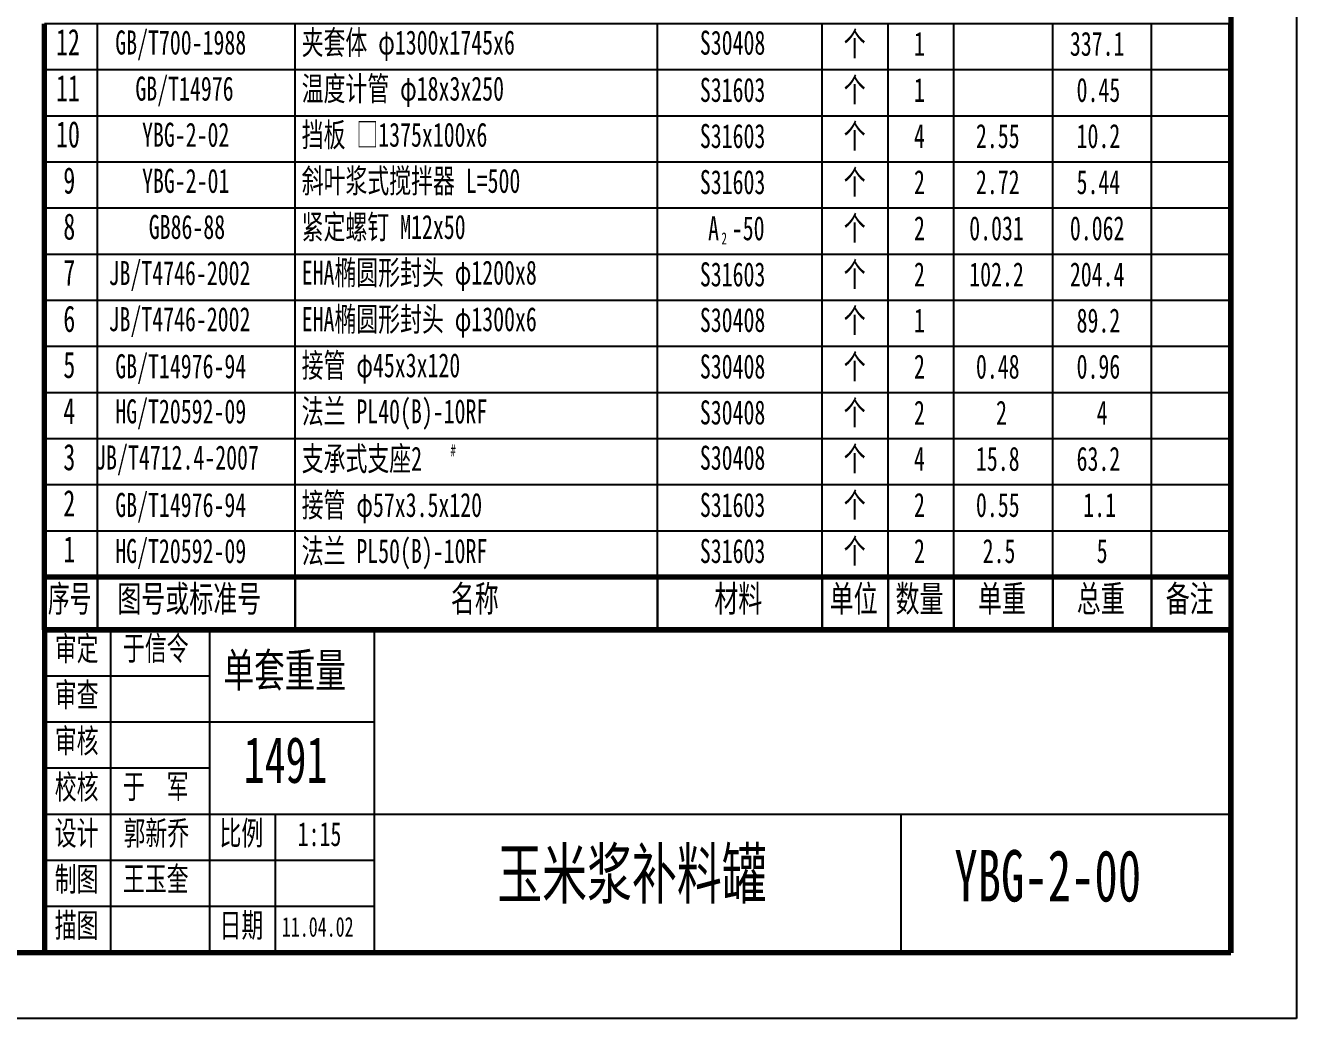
# Model space of a CAD drawing. Header units: millimetres. Extents: x -3150 to 3150, y -4455 to 4455.
# Drawn here: x 256 to 3150, y -4455 to -2193 of the extents above; entities that cross this region are included whole.
import ezdxf

# ---------------------------------------------------------------- set-up
doc = ezdxf.new("R2010")
doc.units = ezdxf.units.MM
for name, color, linetype, lineweight in [('CAXA0', 7, 'Continuous', 70), ('CAXA3', 7, 'Continuous', 25), ('CAXA4', 3, 'Continuous', 25)]:
    doc.layers.add(name, color=color, linetype=linetype, lineweight=lineweight)
doc.styles.add('TextStyle0', font='SIMFANG.TTF', dxfattribs={"width": 0.605552})
doc.styles.add('UserTxtStyle6', font='SIMFANG.TTF', dxfattribs={"width": 0.667})
doc.styles.add('标准', font='SIMFANG.TTF', dxfattribs={"width": 0.667})

# ---------------------------------------------------------------- blocks, each defined once
blk = doc.blocks.new('CAXBLOCK29')
at = {"layer": 'CAXA4', "attachment_point": 1, "style": '标准'}
for s, insert, char_height in [('\\fFangSong_GB2312|b0|i0|p34;A', (1810.3, -2627.9), 54.75), ('\\fFangSong_GB2312|b0|i0|p34;-50', (1864.3, -2627.9), 54.75), ('\\fFangSong_GB2312|b0|i0|p34;2', (1840.8, -2664.8), 27.375)]:
    blk.add_mtext(s, dxfattribs=dict(at, insert=insert, char_height=char_height))
blk = doc.blocks.new('CAXBLOCK30')
at = {"layer": 'CAXA4', "attachment_point": 1, "style": '标准'}
for s, insert, char_height in [('\\fFangSong_GB2312|b0|i0|p34;支承式支座2', (885.2, -3152.6), 54.75), ('\\fFangSong_GB2312|b0|i0|p34;#', (1223.7, -3147.3), 27.375)]:
    blk.add_mtext(s, dxfattribs=dict(at, insert=insert, char_height=char_height))
blk = doc.blocks.new('CAXBLOCK33', base_point=(3000, -4304.9))
at = {"layer": 'CAXA0', "color": 0, "linetype": 'Continuous', "lineweight": 25}
for p, q in [((3150, 4455.1), (3150, -4454.9)), ((3150, -4454.9), (-3150, -4454.9))]:
    blk.add_line(p, q, dxfattribs=at)
at = {"layer": 'CAXA0', "color": 0, "linetype": 'Continuous', "lineweight": 70}
for p, q in [((3000, 4305.1), (3000, -4304.9)), ((3000, -4304.9), (-2775, -4304.9))]:
    blk.add_line(p, q, dxfattribs=at)
blk = doc.blocks.new('CAXBLOCK138')
at = {"layer": 'CAXA0', "color": 0, "linetype": 'Continuous', "lineweight": 70}
for p, q in [((300, -3569.9), (300, -3449.9)), ((420, -3449.9), (300, -3449.9)), ((300, -3569.9), (420, -3569.9))]:
    blk.add_line(p, q, dxfattribs=at)
at = {"layer": 'CAXA0', "color": 0, "linetype": 'Continuous', "lineweight": 25}
blk.add_line((420, -3449.9), (420, -3569.9), dxfattribs=at)
at = {"layer": 'CAXA0', "color": 0, "linetype": 'Continuous', "lineweight": 25, "insert": (307.5, -3468.8), "char_height": 60, "attachment_point": 1, "style": 'TextStyle0'}
blk.add_mtext('\\fFangSong_GB2312|b0|i0|p34;序号', dxfattribs=at)
blk = doc.blocks.new('CAXBLOCK139')
at = {"layer": 'CAXA0', "color": 0, "linetype": 'Continuous', "lineweight": 25}
for p, q in [((420, -3569.9), (420, -3449.9)), ((870, -3449.9), (870, -3569.9))]:
    blk.add_line(p, q, dxfattribs=at)
at = {"layer": 'CAXA0', "color": 0, "linetype": 'Continuous', "lineweight": 70}
for p, q in [((870, -3449.9), (420, -3449.9)), ((420, -3569.9), (870, -3569.9))]:
    blk.add_line(p, q, dxfattribs=at)
at = {"layer": 'CAXA0', "color": 0, "linetype": 'Continuous', "lineweight": 25, "insert": (465.5, -3468.8), "char_height": 60, "attachment_point": 1, "style": 'UserTxtStyle6'}
blk.add_mtext('\\fFangSong_GB2312|b0|i0|p34;图号或标准号', dxfattribs=at)
blk = doc.blocks.new('CAXBLOCK140')
at = {"layer": 'CAXA0', "color": 0, "linetype": 'Continuous', "lineweight": 25}
for p, q in [((870, -3569.9), (870, -3449.9)), ((1695, -3449.9), (1695, -3569.9))]:
    blk.add_line(p, q, dxfattribs=at)
at = {"layer": 'CAXA0', "color": 0, "linetype": 'Continuous', "lineweight": 70}
for p, q in [((1695, -3449.9), (870, -3449.9)), ((870, -3569.9), (1695, -3569.9))]:
    blk.add_line(p, q, dxfattribs=at)
at = {"layer": 'CAXA0', "color": 0, "linetype": 'Continuous', "lineweight": 25, "insert": (1224.6, -3468.8), "char_height": 60, "attachment_point": 1, "style": 'UserTxtStyle6'}
blk.add_mtext('\\fFangSong_GB2312|b0|i0|p34;名称', dxfattribs=at)
blk = doc.blocks.new('CAXBLOCK141')
at = {"layer": 'CAXA0', "color": 0, "linetype": 'Continuous', "lineweight": 25}
for p, q in [((1695, -3569.9), (1695, -3449.9)), ((2070, -3449.9), (2070, -3569.9))]:
    blk.add_line(p, q, dxfattribs=at)
at = {"layer": 'CAXA0', "color": 0, "linetype": 'Continuous', "lineweight": 70}
for p, q in [((2070, -3449.9), (1695, -3449.9)), ((1695, -3569.9), (2070, -3569.9))]:
    blk.add_line(p, q, dxfattribs=at)
at = {"layer": 'CAXA0', "color": 0, "linetype": 'Continuous', "lineweight": 25, "insert": (1824.6, -3468.8), "char_height": 60, "attachment_point": 1, "style": 'UserTxtStyle6'}
blk.add_mtext('\\fFangSong_GB2312|b0|i0|p34;材料', dxfattribs=at)
blk = doc.blocks.new('CAXBLOCK142')
at = {"layer": 'CAXA0', "color": 0, "linetype": 'Continuous', "lineweight": 25}
for p, q in [((2070, -3569.9), (2070, -3449.9)), ((2220, -3449.9), (2220, -3569.9))]:
    blk.add_line(p, q, dxfattribs=at)
at = {"layer": 'CAXA0', "color": 0, "linetype": 'Continuous', "lineweight": 70}
for p, q in [((2220, -3449.9), (2070, -3449.9)), ((2070, -3569.9), (2220, -3569.9))]:
    blk.add_line(p, q, dxfattribs=at)
at = {"layer": 'CAXA0', "color": 0, "linetype": 'Continuous', "lineweight": 25, "insert": (2087.1, -3468.8), "char_height": 60, "attachment_point": 1, "style": 'UserTxtStyle6'}
blk.add_mtext('\\fFangSong_GB2312|b0|i0|p34;单位', dxfattribs=at)
blk = doc.blocks.new('CAXBLOCK143')
at = {"layer": 'CAXA0', "color": 0, "linetype": 'Continuous', "lineweight": 25}
for p, q in [((2220, -3569.9), (2220, -3449.9)), ((2370, -3449.9), (2370, -3569.9))]:
    blk.add_line(p, q, dxfattribs=at)
at = {"layer": 'CAXA0', "color": 0, "linetype": 'Continuous', "lineweight": 70}
for p, q in [((2370, -3449.9), (2220, -3449.9)), ((2220, -3569.9), (2370, -3569.9))]:
    blk.add_line(p, q, dxfattribs=at)
at = {"layer": 'CAXA0', "color": 0, "linetype": 'Continuous', "lineweight": 25, "insert": (2237.1, -3468.8), "char_height": 60, "attachment_point": 1, "style": 'UserTxtStyle6'}
blk.add_mtext('\\fFangSong_GB2312|b0|i0|p34;数量', dxfattribs=at)
blk = doc.blocks.new('CAXBLOCK144')
at = {"layer": 'CAXA0', "color": 0, "linetype": 'Continuous', "lineweight": 25}
for p, q in [((2370, -3569.9), (2370, -3449.9)), ((2595, -3449.9), (2595, -3569.9))]:
    blk.add_line(p, q, dxfattribs=at)
at = {"layer": 'CAXA0', "color": 0, "linetype": 'Continuous', "lineweight": 70}
for p, q in [((2595, -3449.9), (2370, -3449.9)), ((2370, -3569.9), (2595, -3569.9))]:
    blk.add_line(p, q, dxfattribs=at)
at = {"layer": 'CAXA0', "color": 0, "linetype": 'Continuous', "lineweight": 25, "insert": (2424.6, -3468.8), "char_height": 60, "attachment_point": 1, "style": 'UserTxtStyle6'}
blk.add_mtext('\\fFangSong_GB2312|b0|i0|p34;单重', dxfattribs=at)
blk = doc.blocks.new('CAXBLOCK145')
at = {"layer": 'CAXA0', "color": 0, "linetype": 'Continuous', "lineweight": 25}
for p, q in [((2595, -3569.9), (2595, -3449.9)), ((2820, -3449.9), (2820, -3569.9))]:
    blk.add_line(p, q, dxfattribs=at)
at = {"layer": 'CAXA0', "color": 0, "linetype": 'Continuous', "lineweight": 70}
for p, q in [((2820, -3449.9), (2595, -3449.9)), ((2595, -3569.9), (2820, -3569.9))]:
    blk.add_line(p, q, dxfattribs=at)
at = {"layer": 'CAXA0', "color": 0, "linetype": 'Continuous', "lineweight": 25, "insert": (2649.6, -3468.8), "char_height": 60, "attachment_point": 1, "style": 'UserTxtStyle6'}
blk.add_mtext('\\fFangSong_GB2312|b0|i0|p34;总重', dxfattribs=at)
blk = doc.blocks.new('CAXBLOCK146')
at = {"layer": 'CAXA0', "color": 0, "linetype": 'Continuous', "lineweight": 25}
blk.add_line((2820, -3569.9), (2820, -3449.9), dxfattribs=at)
at = {"layer": 'CAXA0', "color": 0, "linetype": 'Continuous', "lineweight": 70}
for p, q in [((3000, -3449.9), (2820, -3449.9)), ((3000, -3449.9), (3000, -3569.9)), ((2820, -3569.9), (3000, -3569.9))]:
    blk.add_line(p, q, dxfattribs=at)
at = {"layer": 'CAXA0', "color": 0, "linetype": 'Continuous', "lineweight": 25, "insert": (2852.1, -3468.8), "char_height": 60, "attachment_point": 1, "style": 'UserTxtStyle6'}
blk.add_mtext('\\fFangSong_GB2312|b0|i0|p34;备注', dxfattribs=at)
blk = doc.blocks.new('CAXBLOCK137', base_point=(300, -3569.9))
at = {"layer": 'CAXA0', "linetype": 'Continuous', "lineweight": 18}
for name in ['CAXBLOCK138', 'CAXBLOCK139', 'CAXBLOCK140', 'CAXBLOCK141', 'CAXBLOCK142', 'CAXBLOCK143', 'CAXBLOCK144', 'CAXBLOCK145', 'CAXBLOCK146']:
    blk.add_blockref(name, (0, 0), dxfattribs=at)
blk = doc.blocks.new('CAXBLOCK147', base_point=(300, -3449.9))
at = {"layer": 'CAXA0', "color": 0, "linetype": 'Continuous', "lineweight": 25}
for p, q in [((3000, -3344.9), (300, -3344.9)), ((420, -3449.9), (420, -3344.9)), ((870, -3449.9), (870, -3344.9)), ((1695, -3449.9), (1695, -3344.9)), ((2070, -3449.9), (2070, -3344.9)), ((2220, -3449.9), (2220, -3344.9)), ((2370, -3449.9), (2370, -3344.9)), ((2595, -3449.9), (2595, -3344.9)), ((2820, -3449.9), (2820, -3344.9)), ((3000, -3449.9), (300, -3449.9))]:
    blk.add_line(p, q, dxfattribs=at)
at = {"layer": 'CAXA0', "color": 0, "linetype": 'Continuous', "lineweight": 70}
for p, q in [((300, -3449.9), (300, -3344.9)), ((3000, -3449.9), (3000, -3344.9))]:
    blk.add_line(p, q, dxfattribs=at)
at = {"layer": 'CAXA0', "color": 0, "linetype": 'Continuous', "lineweight": 25, "insert": (342.5, -3356.3), "char_height": 60, "attachment_point": 1, "style": 'UserTxtStyle6'}
blk.add_mtext('\\fFangSong_GB2312|b0|i0|p34;1', dxfattribs=at)
blk = doc.blocks.new('CAXBLOCK148', base_point=(300, -3344.9))
at = {"layer": 'CAXA0', "color": 0, "linetype": 'Continuous', "lineweight": 25}
for p, q in [((3000, -3239.9), (300, -3239.9)), ((420, -3344.9), (420, -3239.9)), ((870, -3344.9), (870, -3239.9)), ((1695, -3344.9), (1695, -3239.9)), ((2070, -3344.9), (2070, -3239.9)), ((2220, -3344.9), (2220, -3239.9)), ((2370, -3344.9), (2370, -3239.9)), ((2595, -3344.9), (2595, -3239.9)), ((2820, -3344.9), (2820, -3239.9)), ((3000, -3344.9), (300, -3344.9))]:
    blk.add_line(p, q, dxfattribs=at)
at = {"layer": 'CAXA0', "color": 0, "linetype": 'Continuous', "lineweight": 70}
for p, q in [((300, -3344.9), (300, -3239.9)), ((3000, -3344.9), (3000, -3239.9))]:
    blk.add_line(p, q, dxfattribs=at)
at = {"layer": 'CAXA0', "color": 0, "linetype": 'Continuous', "lineweight": 25, "insert": (342.5, -3251.3), "char_height": 60, "attachment_point": 1, "style": 'UserTxtStyle6'}
blk.add_mtext('\\fFangSong_GB2312|b0|i0|p34;2', dxfattribs=at)
blk = doc.blocks.new('CAXBLOCK149', base_point=(300, -3239.9))
at = {"layer": 'CAXA0', "color": 0, "linetype": 'Continuous', "lineweight": 25}
for p, q in [((3000, -3134.9), (300, -3134.9)), ((420, -3239.9), (420, -3134.9)), ((870, -3239.9), (870, -3134.9)), ((1695, -3239.9), (1695, -3134.9)), ((2070, -3239.9), (2070, -3134.9)), ((2220, -3239.9), (2220, -3134.9)), ((2370, -3239.9), (2370, -3134.9)), ((2595, -3239.9), (2595, -3134.9)), ((2820, -3239.9), (2820, -3134.9)), ((3000, -3239.9), (300, -3239.9))]:
    blk.add_line(p, q, dxfattribs=at)
at = {"layer": 'CAXA0', "color": 0, "linetype": 'Continuous', "lineweight": 70}
for p, q in [((300, -3239.9), (300, -3134.9)), ((3000, -3239.9), (3000, -3134.9))]:
    blk.add_line(p, q, dxfattribs=at)
at = {"layer": 'CAXA0', "color": 0, "linetype": 'Continuous', "lineweight": 25, "insert": (342.5, -3146.3), "char_height": 60, "attachment_point": 1, "style": 'UserTxtStyle6'}
blk.add_mtext('\\fFangSong_GB2312|b0|i0|p34;3', dxfattribs=at)
blk = doc.blocks.new('CAXBLOCK150', base_point=(300, -3134.9))
at = {"layer": 'CAXA0', "color": 0, "linetype": 'Continuous', "lineweight": 25}
for p, q in [((3000, -3029.9), (300, -3029.9)), ((420, -3134.9), (420, -3029.9)), ((870, -3134.9), (870, -3029.9)), ((1695, -3134.9), (1695, -3029.9)), ((2070, -3134.9), (2070, -3029.9)), ((2220, -3134.9), (2220, -3029.9)), ((2370, -3134.9), (2370, -3029.9)), ((2595, -3134.9), (2595, -3029.9)), ((2820, -3134.9), (2820, -3029.9)), ((3000, -3134.9), (300, -3134.9))]:
    blk.add_line(p, q, dxfattribs=at)
at = {"layer": 'CAXA0', "color": 0, "linetype": 'Continuous', "lineweight": 70}
for p, q in [((300, -3134.9), (300, -3029.9)), ((3000, -3134.9), (3000, -3029.9))]:
    blk.add_line(p, q, dxfattribs=at)
at = {"layer": 'CAXA0', "color": 0, "linetype": 'Continuous', "lineweight": 25, "insert": (342.5, -3041.3), "char_height": 60, "attachment_point": 1, "style": 'UserTxtStyle6'}
blk.add_mtext('\\fFangSong_GB2312|b0|i0|p34;4', dxfattribs=at)
blk = doc.blocks.new('CAXBLOCK151', base_point=(300, -3029.9))
at = {"layer": 'CAXA0', "color": 0, "linetype": 'Continuous', "lineweight": 25}
for p, q in [((3000, -2924.9), (300, -2924.9)), ((420, -3029.9), (420, -2924.9)), ((870, -3029.9), (870, -2924.9)), ((1695, -3029.9), (1695, -2924.9)), ((2070, -3029.9), (2070, -2924.9)), ((2220, -3029.9), (2220, -2924.9)), ((2370, -3029.9), (2370, -2924.9)), ((2595, -3029.9), (2595, -2924.9)), ((2820, -3029.9), (2820, -2924.9)), ((3000, -3029.9), (300, -3029.9))]:
    blk.add_line(p, q, dxfattribs=at)
at = {"layer": 'CAXA0', "color": 0, "linetype": 'Continuous', "lineweight": 70}
for p, q in [((300, -3029.9), (300, -2924.9)), ((3000, -3029.9), (3000, -2924.9))]:
    blk.add_line(p, q, dxfattribs=at)
at = {"layer": 'CAXA0', "color": 0, "linetype": 'Continuous', "lineweight": 25, "insert": (342.5, -2936.3), "char_height": 60, "attachment_point": 1, "style": 'UserTxtStyle6'}
blk.add_mtext('\\fFangSong_GB2312|b0|i0|p34;5', dxfattribs=at)
blk = doc.blocks.new('CAXBLOCK152', base_point=(300, -2924.9))
at = {"layer": 'CAXA0', "color": 0, "linetype": 'Continuous', "lineweight": 25}
for p, q in [((3000, -2819.9), (300, -2819.9)), ((420, -2924.9), (420, -2819.9)), ((870, -2924.9), (870, -2819.9)), ((1695, -2924.9), (1695, -2819.9)), ((2070, -2924.9), (2070, -2819.9)), ((2220, -2924.9), (2220, -2819.9)), ((2370, -2924.9), (2370, -2819.9)), ((2595, -2924.9), (2595, -2819.9)), ((2820, -2924.9), (2820, -2819.9)), ((3000, -2924.9), (300, -2924.9))]:
    blk.add_line(p, q, dxfattribs=at)
at = {"layer": 'CAXA0', "color": 0, "linetype": 'Continuous', "lineweight": 70}
for p, q in [((300, -2924.9), (300, -2819.9)), ((3000, -2924.9), (3000, -2819.9))]:
    blk.add_line(p, q, dxfattribs=at)
at = {"layer": 'CAXA0', "color": 0, "linetype": 'Continuous', "lineweight": 25, "insert": (342.5, -2831.3), "char_height": 60, "attachment_point": 1, "style": 'UserTxtStyle6'}
blk.add_mtext('\\fFangSong_GB2312|b0|i0|p34;6', dxfattribs=at)
blk = doc.blocks.new('CAXBLOCK153', base_point=(300, -2819.9))
at = {"layer": 'CAXA0', "color": 0, "linetype": 'Continuous', "lineweight": 25}
for p, q in [((3000, -2714.9), (300, -2714.9)), ((420, -2819.9), (420, -2714.9)), ((870, -2819.9), (870, -2714.9)), ((1695, -2819.9), (1695, -2714.9)), ((2070, -2819.9), (2070, -2714.9)), ((2220, -2819.9), (2220, -2714.9)), ((2370, -2819.9), (2370, -2714.9)), ((2595, -2819.9), (2595, -2714.9)), ((2820, -2819.9), (2820, -2714.9)), ((3000, -2819.9), (300, -2819.9))]:
    blk.add_line(p, q, dxfattribs=at)
at = {"layer": 'CAXA0', "color": 0, "linetype": 'Continuous', "lineweight": 70}
for p, q in [((300, -2819.9), (300, -2714.9)), ((3000, -2819.9), (3000, -2714.9))]:
    blk.add_line(p, q, dxfattribs=at)
at = {"layer": 'CAXA0', "color": 0, "linetype": 'Continuous', "lineweight": 25, "insert": (342.5, -2726.3), "char_height": 60, "attachment_point": 1, "style": 'UserTxtStyle6'}
blk.add_mtext('\\fFangSong_GB2312|b0|i0|p34;7', dxfattribs=at)
blk = doc.blocks.new('CAXBLOCK154', base_point=(300, -2714.9))
at = {"layer": 'CAXA0', "color": 0, "linetype": 'Continuous', "lineweight": 25}
for p, q in [((3000, -2609.9), (300, -2609.9)), ((420, -2714.9), (420, -2609.9)), ((870, -2714.9), (870, -2609.9)), ((1695, -2714.9), (1695, -2609.9)), ((2070, -2714.9), (2070, -2609.9)), ((2220, -2714.9), (2220, -2609.9)), ((2370, -2714.9), (2370, -2609.9)), ((2595, -2714.9), (2595, -2609.9)), ((2820, -2714.9), (2820, -2609.9)), ((3000, -2714.9), (300, -2714.9))]:
    blk.add_line(p, q, dxfattribs=at)
at = {"layer": 'CAXA0', "color": 0, "linetype": 'Continuous', "lineweight": 70}
for p, q in [((300, -2714.9), (300, -2609.9)), ((3000, -2714.9), (3000, -2609.9))]:
    blk.add_line(p, q, dxfattribs=at)
at = {"layer": 'CAXA0', "color": 0, "linetype": 'Continuous', "lineweight": 25, "insert": (342.5, -2621.3), "char_height": 60, "attachment_point": 1, "style": 'UserTxtStyle6'}
blk.add_mtext('\\fFangSong_GB2312|b0|i0|p34;8', dxfattribs=at)
blk = doc.blocks.new('CAXBLOCK155', base_point=(300, -2609.9))
at = {"layer": 'CAXA0', "color": 0, "linetype": 'Continuous', "lineweight": 25}
for p, q in [((3000, -2504.9), (300, -2504.9)), ((420, -2609.9), (420, -2504.9)), ((870, -2609.9), (870, -2504.9)), ((1695, -2609.9), (1695, -2504.9)), ((2070, -2609.9), (2070, -2504.9)), ((2220, -2609.9), (2220, -2504.9)), ((2370, -2609.9), (2370, -2504.9)), ((2595, -2609.9), (2595, -2504.9)), ((2820, -2609.9), (2820, -2504.9)), ((3000, -2609.9), (300, -2609.9))]:
    blk.add_line(p, q, dxfattribs=at)
at = {"layer": 'CAXA0', "color": 0, "linetype": 'Continuous', "lineweight": 70}
for p, q in [((300, -2609.9), (300, -2504.9)), ((3000, -2609.9), (3000, -2504.9))]:
    blk.add_line(p, q, dxfattribs=at)
at = {"layer": 'CAXA0', "color": 0, "linetype": 'Continuous', "lineweight": 25, "insert": (342.5, -2516.3), "char_height": 60, "attachment_point": 1, "style": 'UserTxtStyle6'}
blk.add_mtext('\\fFangSong_GB2312|b0|i0|p34;9', dxfattribs=at)
blk = doc.blocks.new('CAXBLOCK156', base_point=(300, -2504.9))
at = {"layer": 'CAXA0', "color": 0, "linetype": 'Continuous', "lineweight": 25}
for p, q in [((3000, -2399.9), (300, -2399.9)), ((420, -2504.9), (420, -2399.9)), ((870, -2504.9), (870, -2399.9)), ((1695, -2504.9), (1695, -2399.9)), ((2070, -2504.9), (2070, -2399.9)), ((2220, -2504.9), (2220, -2399.9)), ((2370, -2504.9), (2370, -2399.9)), ((2595, -2504.9), (2595, -2399.9)), ((2820, -2504.9), (2820, -2399.9)), ((3000, -2504.9), (300, -2504.9))]:
    blk.add_line(p, q, dxfattribs=at)
at = {"layer": 'CAXA0', "color": 0, "linetype": 'Continuous', "lineweight": 70}
for p, q in [((300, -2504.9), (300, -2399.9)), ((3000, -2504.9), (3000, -2399.9))]:
    blk.add_line(p, q, dxfattribs=at)
at = {"layer": 'CAXA0', "color": 0, "linetype": 'Continuous', "lineweight": 25, "insert": (325.8, -2411.3), "char_height": 60, "attachment_point": 1, "style": 'UserTxtStyle6'}
blk.add_mtext('\\fFangSong_GB2312|b0|i0|p34;10', dxfattribs=at)
blk = doc.blocks.new('CAXBLOCK157', base_point=(300, -2399.9))
at = {"layer": 'CAXA0', "color": 0, "linetype": 'Continuous', "lineweight": 25}
for p, q in [((3000, -2294.9), (300, -2294.9)), ((420, -2399.9), (420, -2294.9)), ((870, -2399.9), (870, -2294.9)), ((1695, -2399.9), (1695, -2294.9)), ((2070, -2399.9), (2070, -2294.9)), ((2220, -2399.9), (2220, -2294.9)), ((2370, -2399.9), (2370, -2294.9)), ((2595, -2399.9), (2595, -2294.9)), ((2820, -2399.9), (2820, -2294.9)), ((3000, -2399.9), (300, -2399.9))]:
    blk.add_line(p, q, dxfattribs=at)
at = {"layer": 'CAXA0', "color": 0, "linetype": 'Continuous', "lineweight": 70}
for p, q in [((300, -2399.9), (300, -2294.9)), ((3000, -2399.9), (3000, -2294.9))]:
    blk.add_line(p, q, dxfattribs=at)
at = {"layer": 'CAXA0', "color": 0, "linetype": 'Continuous', "lineweight": 25, "insert": (325.8, -2306.3), "char_height": 60, "attachment_point": 1, "style": 'UserTxtStyle6'}
blk.add_mtext('\\fFangSong_GB2312|b0|i0|p34;11', dxfattribs=at)
blk = doc.blocks.new('CAXBLOCK158', base_point=(300, -2294.9))
at = {"layer": 'CAXA0', "color": 0, "linetype": 'Continuous', "lineweight": 25}
for p, q in [((3000, -2189.9), (300, -2189.9)), ((420, -2294.9), (420, -2189.9)), ((870, -2294.9), (870, -2189.9)), ((1695, -2294.9), (1695, -2189.9)), ((2070, -2294.9), (2070, -2189.9)), ((2220, -2294.9), (2220, -2189.9)), ((2370, -2294.9), (2370, -2189.9)), ((2595, -2294.9), (2595, -2189.9)), ((2820, -2294.9), (2820, -2189.9)), ((3000, -2294.9), (300, -2294.9))]:
    blk.add_line(p, q, dxfattribs=at)
at = {"layer": 'CAXA0', "color": 0, "linetype": 'Continuous', "lineweight": 70}
for p, q in [((300, -2294.9), (300, -2189.9)), ((3000, -2294.9), (3000, -2189.9))]:
    blk.add_line(p, q, dxfattribs=at)
at = {"layer": 'CAXA0', "color": 0, "linetype": 'Continuous', "lineweight": 25, "insert": (325.8, -2201.3), "char_height": 60, "attachment_point": 1, "style": 'UserTxtStyle6'}
blk.add_mtext('\\fFangSong_GB2312|b0|i0|p34;12', dxfattribs=at)

msp = doc.modelspace()

# ---------------------------------------------------------------- linework, layer by layer
at = {"layer": 'CAXA3', "linetype": 'Continuous', "lineweight": 70}
for p, q in [((299.98, -3569.94), (299.98, -4304.94)), ((2999.98, -3569.94), (299.98, -3569.94)), ((2999.98, -4304.94), (2999.98, -3569.94)), ((2999.98, -4304.94), (299.98, -4304.94))]:
    msp.add_line(p, q, dxfattribs=at)
at = {"layer": 'CAXA3', "linetype": 'Continuous', "lineweight": 25}
for p, q in [((449.98, -3569.94), (449.98, -4304.94)), ((674.98, -3569.94), (674.98, -4304.94)), ((1049.98, -3569.94), (1049.98, -4304.94)), ((674.98, -3674.94), (299.98, -3674.94)), ((1049.98, -3779.94), (299.98, -3779.94)), ((674.98, -3884.94), (299.98, -3884.94)), ((2999.98, -3989.94), (299.98, -3989.94)), ((824.98, -3989.94), (824.98, -4304.94)), ((2249.98, -4304.94), (2249.98, -3989.94)), ((1049.98, -4094.94), (299.98, -4094.94)), ((1049.98, -4199.94), (299.98, -4199.94))]:
    msp.add_line(p, q, dxfattribs=at)

# ---------------------------------------------------------------- block references
at = {"layer": 'CAXA0', "linetype": 'Continuous', "lineweight": 70}
msp.add_blockref('CAXBLOCK33', (2999.98, -4304.94), dxfattribs=at)
at = {"layer": 'CAXA0', "linetype": 'Continuous', "lineweight": 18}
for name, p in [('CAXBLOCK158', (299.98, -2294.94)), ('CAXBLOCK157', (299.98, -2399.94)), ('CAXBLOCK156', (299.98, -2504.94)), ('CAXBLOCK155', (299.98, -2609.94)), ('CAXBLOCK154', (299.98, -2714.94)), ('CAXBLOCK153', (299.98, -2819.94)), ('CAXBLOCK152', (299.98, -2924.94)), ('CAXBLOCK151', (299.98, -3029.94)), ('CAXBLOCK150', (299.98, -3134.94)), ('CAXBLOCK149', (299.98, -3239.94)), ('CAXBLOCK148', (299.98, -3344.94)), ('CAXBLOCK147', (299.98, -3449.94)), ('CAXBLOCK137', (299.98, -3569.94))]:
    msp.add_blockref(name, p, dxfattribs=at)
at = {"layer": 'CAXA4', "linetype": 'Continuous', "lineweight": 25}
for name in ['CAXBLOCK29', 'CAXBLOCK30']:
    msp.add_blockref(name, (0, 0), dxfattribs=at)

# ---------------------------------------------------------------- texts
at = {"layer": 'CAXA4', "linetype": 'Continuous', "lineweight": 25, "attachment_point": 1, "style": '标准'}
for s, insert, char_height in [('\\fFangSong_GB2312|b0|i0|p34;夹套体 φ1300x1745x6', (885.16, -2204.93), 54.75), ('\\fFangSong_GB2312|b0|i0|p34;GB/T700-1988', (460.8, -2204.93), 54.75), ('\\fFangSong_GB2312|b0|i0|p34;S30408', (1791.55, -2205.33), 54.75), ('\\fFangSong_GB2312|b0|i0|p34;个', (2119.09, -2207.86), 54.75), ('\\fFangSong_GB2312|b0|i0|p34;1', (2279, -2207.86), 54.75), ('\\fFangSong_GB2312|b0|i0|p34;337.1', (2633.93, -2207.86), 54.75), ('\\fFangSong_GB2312|b0|i0|p34;GB/T14976', (506.53, -2309.93), 54.75), ('\\fFangSong_GB2312|b0|i0|p34;温度计管 φ18x3x250', (885.16, -2309.93), 54.75), ('\\fFangSong_GB2312|b0|i0|p34;S31603', (1791.55, -2312.86), 54.75), ('\\fFangSong_GB2312|b0|i0|p34;个', (2119.09, -2312.86), 54.75), ('\\fFangSong_GB2312|b0|i0|p34;1', (2279, -2312.86), 54.75), ('\\fFangSong_GB2312|b0|i0|p34;0.45', (2649.17, -2312.86), 54.75), ('\\fFangSong_GB2312|b0|i0|p34;YBG-2-02', (521.78, -2414.93), 54.75), ('\\fFangSong_GB2312|b0|i0|p34;挡板 □1375x100x6', (885.16, -2414.93), 54.75), ('\\fFangSong_GB2312|b0|i0|p34;S31603', (1791.55, -2417.86), 54.75), ('\\fFangSong_GB2312|b0|i0|p34;个', (2119.09, -2417.86), 54.75), ('\\fFangSong_GB2312|b0|i0|p34;4', (2279, -2417.86), 54.75), ('\\fFangSong_GB2312|b0|i0|p34;2.55', (2420.09, -2417.86), 54.75), ('\\fFangSong_GB2312|b0|i0|p34;10.2', (2649.17, -2417.86), 54.75), ('\\fFangSong_GB2312|b0|i0|p34;斜叶浆式搅拌器 L=500', (885.16, -2519.93), 54.75), ('\\fFangSong_GB2312|b0|i0|p34;个', (2119.09, -2522.86), 54.75), ('\\fFangSong_GB2312|b0|i0|p34;YBG-2-01', (521.78, -2519.93), 54.75), ('\\fFangSong_GB2312|b0|i0|p34;S31603', (1791.55, -2522.86), 54.75), ('\\fFangSong_GB2312|b0|i0|p34;2', (2279, -2522.86), 54.75), ('\\fFangSong_GB2312|b0|i0|p34;2.72', (2420.09, -2522.86), 54.75), ('\\fFangSong_GB2312|b0|i0|p34;5.44', (2649.17, -2522.86), 54.75), ('\\fFangSong_GB2312|b0|i0|p34;GB86-88', (537.02, -2624.93), 54.75), ('\\fFangSong_GB2312|b0|i0|p34;紧定螺钉 M12x50', (885.16, -2624.93), 54.75), ('\\fFangSong_GB2312|b0|i0|p34;个', (2119.09, -2627.86), 54.75), ('\\fFangSong_GB2312|b0|i0|p34;2', (2279, -2627.86), 54.75), ('\\fFangSong_GB2312|b0|i0|p34;0.031', (2404.85, -2627.86), 54.75), ('\\fFangSong_GB2312|b0|i0|p34;0.062', (2633.93, -2627.86), 54.75), ('\\fFangSong_GB2312|b0|i0|p34;JB/T4746-2002', (445.55, -2729.93), 54.75), ('\\fFangSong_GB2312|b0|i0|p34;EHA椭圆形封头 φ1200x8', (885.16, -2728.91), 54.75), ('\\fFangSong_GB2312|b0|i0|p34;S31603', (1791.55, -2732.86), 54.75), ('\\fFangSong_GB2312|b0|i0|p34;个', (2119.09, -2732.86), 54.75), ('\\fFangSong_GB2312|b0|i0|p34;2', (2279, -2732.86), 54.75), ('\\fFangSong_GB2312|b0|i0|p34;102.2', (2404.85, -2732.86), 54.75), ('\\fFangSong_GB2312|b0|i0|p34;204.4', (2633.93, -2732.86), 54.75), ('\\fFangSong_GB2312|b0|i0|p34;JB/T4746-2002', (445.55, -2834.93), 54.75), ('\\fFangSong_GB2312|b0|i0|p34;EHA椭圆形封头 φ1300x6', (885.16, -2834.93), 54.75), ('\\fFangSong_GB2312|b0|i0|p34;S30408', (1791.55, -2836.74), 54.75), ('\\fFangSong_GB2312|b0|i0|p34;个', (2119.09, -2837.86), 54.75), ('\\fFangSong_GB2312|b0|i0|p34;1', (2279, -2837.86), 54.75), ('\\fFangSong_GB2312|b0|i0|p34;89.2', (2649.17, -2837.86), 54.75), ('\\fFangSong_GB2312|b0|i0|p34;GB/T14976-94', (460.8, -2942.09), 54.75), ('\\fFangSong_GB2312|b0|i0|p34;接管 φ45x3x120', (885.16, -2939.93), 54.75), ('\\fFangSong_GB2312|b0|i0|p34;S30408', (1791.55, -2942.7), 54.75), ('\\fFangSong_GB2312|b0|i0|p34;个', (2119.09, -2942.86), 54.75), ('\\fFangSong_GB2312|b0|i0|p34;2', (2279, -2942.86), 54.75), ('\\fFangSong_GB2312|b0|i0|p34;0.48', (2420.09, -2942.86), 54.75), ('\\fFangSong_GB2312|b0|i0|p34;0.96', (2649.17, -2942.86), 54.75), ('\\fFangSong_GB2312|b0|i0|p34;法兰 PL40(B)-10RF', (885.16, -3044.93), 54.75), ('\\fFangSong_GB2312|b0|i0|p34;HG/T20592-09', (460.8, -3044.93), 54.75), ('\\fFangSong_GB2312|b0|i0|p34;S30408', (1791.55, -3047.34), 54.75), ('\\fFangSong_GB2312|b0|i0|p34;个', (2119.09, -3047.86), 54.75), ('\\fFangSong_GB2312|b0|i0|p34;2', (2279, -3047.86), 54.75), ('\\fFangSong_GB2312|b0|i0|p34;2', (2465.83, -3047.86), 54.75), ('\\fFangSong_GB2312|b0|i0|p34;4', (2694.91, -3047.86), 54.75), ('\\fFangSong_GB2312|b0|i0|p34;JB/T4712.4-2007', (415.06, -3149.93), 54.75), ('\\fFangSong_GB2312|b0|i0|p34;S30408', (1791.55, -3150.48), 54.75), ('\\fFangSong_GB2312|b0|i0|p34;个', (2119.09, -3152.86), 54.75), ('\\fFangSong_GB2312|b0|i0|p34;15.8', (2420.09, -3152.86), 54.75), ('\\fFangSong_GB2312|b0|i0|p34;63.2', (2649.17, -3152.86), 54.75), ('\\fFangSong_GB2312|b0|i0|p34;4', (2279, -3152.86), 54.75), ('\\fFangSong_GB2312|b0|i0|p34;GB/T14976-94', (460.8, -3257.86), 54.75), ('\\fFangSong_GB2312|b0|i0|p34;接管 φ57x3.5x120', (885.16, -3257.86), 54.75), ('\\fFangSong_GB2312|b0|i0|p34;S31603', (1791.55, -3257.86), 54.75), ('\\fFangSong_GB2312|b0|i0|p34;个', (2119.09, -3257.86), 54.75), ('\\fFangSong_GB2312|b0|i0|p34;2', (2279, -3257.86), 54.75), ('\\fFangSong_GB2312|b0|i0|p34;0.55', (2420.09, -3257.86), 54.75), ('\\fFangSong_GB2312|b0|i0|p34;1.1', (2664.42, -3257.86), 54.75), ('\\fFangSong_GB2312|b0|i0|p34;法兰 PL50(B)-10RF', (885.16, -3362.86), 54.75), ('\\fFangSong_GB2312|b0|i0|p34;个', (2119.09, -3362.86), 54.75), ('\\fFangSong_GB2312|b0|i0|p34;HG/T20592-09', (460.8, -3362.86), 54.75), ('\\fFangSong_GB2312|b0|i0|p34;S31603', (1791.55, -3362.86), 54.75), ('\\fFangSong_GB2312|b0|i0|p34;2', (2279, -3362.86), 54.75), ('\\fFangSong_GB2312|b0|i0|p34;2.5', (2435.34, -3362.86), 54.75), ('\\fFangSong_GB2312|b0|i0|p34;5', (2694.91, -3362.86), 54.75), ('\\fFangSong_GB2312|b0|i0|p34;审定', (323.06, -3585.08), 54.7445), ('\\fFangSong_GB2312|b0|i0|p34;于信令', (478.23, -3584.21), 54.7445), ('\\fFangSong_GB2312|b0|i0|p34;单套重量', (707.07, -3623.26), 76.6423), ('\\fFangSong_GB2312|b0|i0|p34;审查', (323.06, -3690.08), 54.7445), ('\\fFangSong_GB2312|b0|i0|p34;审核', (323.06, -3795.08), 54.7445), ('\\fFangSong_GB2312|b0|i0|p34;1491', (753.1, -3813.29), 105), ('\\fFangSong_GB2312|b0|i0|p34;校核', (323.06, -3900.08), 54.7445), ('\\fFangSong_GB2312|b0|i0|p34;于  军', (478.23, -3899.21), 54.7445), ('\\fFangSong_GB2312|b0|i0|p34;设计', (323.06, -4005.08), 54.7445), ('\\fFangSong_GB2312|b0|i0|p34;郭新乔', (479.55, -4005.23), 54.7445), ('\\fFangSong_GB2312|b0|i0|p34;比例', (698.06, -4005.08), 54.7445), ('\\fFangSong_GB2312|b0|i0|p34;1:15', (875.96, -4007.29), 54.765), ('玉米浆补料罐', (1330.32, -4068.97), 112.365), ('\\fFangSong_GB2312|b0|i0|p34;YBG-2-00', (2370.91, -4071.12), 117.12), ('\\fFangSong_GB2312|b0|i0|p34;制图', (323.06, -4110.08), 54.7445), ('\\fFangSong_GB2312|b0|i0|p34;王玉奎', (478.23, -4109.21), 54.75), ('\\fFangSong_GB2312|b0|i0|p34;描图', (323.06, -4215.08), 54.7445), ('\\fFangSong_GB2312|b0|i0|p34;日期', (698.06, -4215.08), 54.7445), ('\\fFangSong_GB2312|b0|i0|p34;11.04.02', (839.98, -4223.49), 45)]:
    msp.add_mtext(s, dxfattribs=dict(at, insert=insert, char_height=char_height))

doc.saveas('drawing.dxf')
